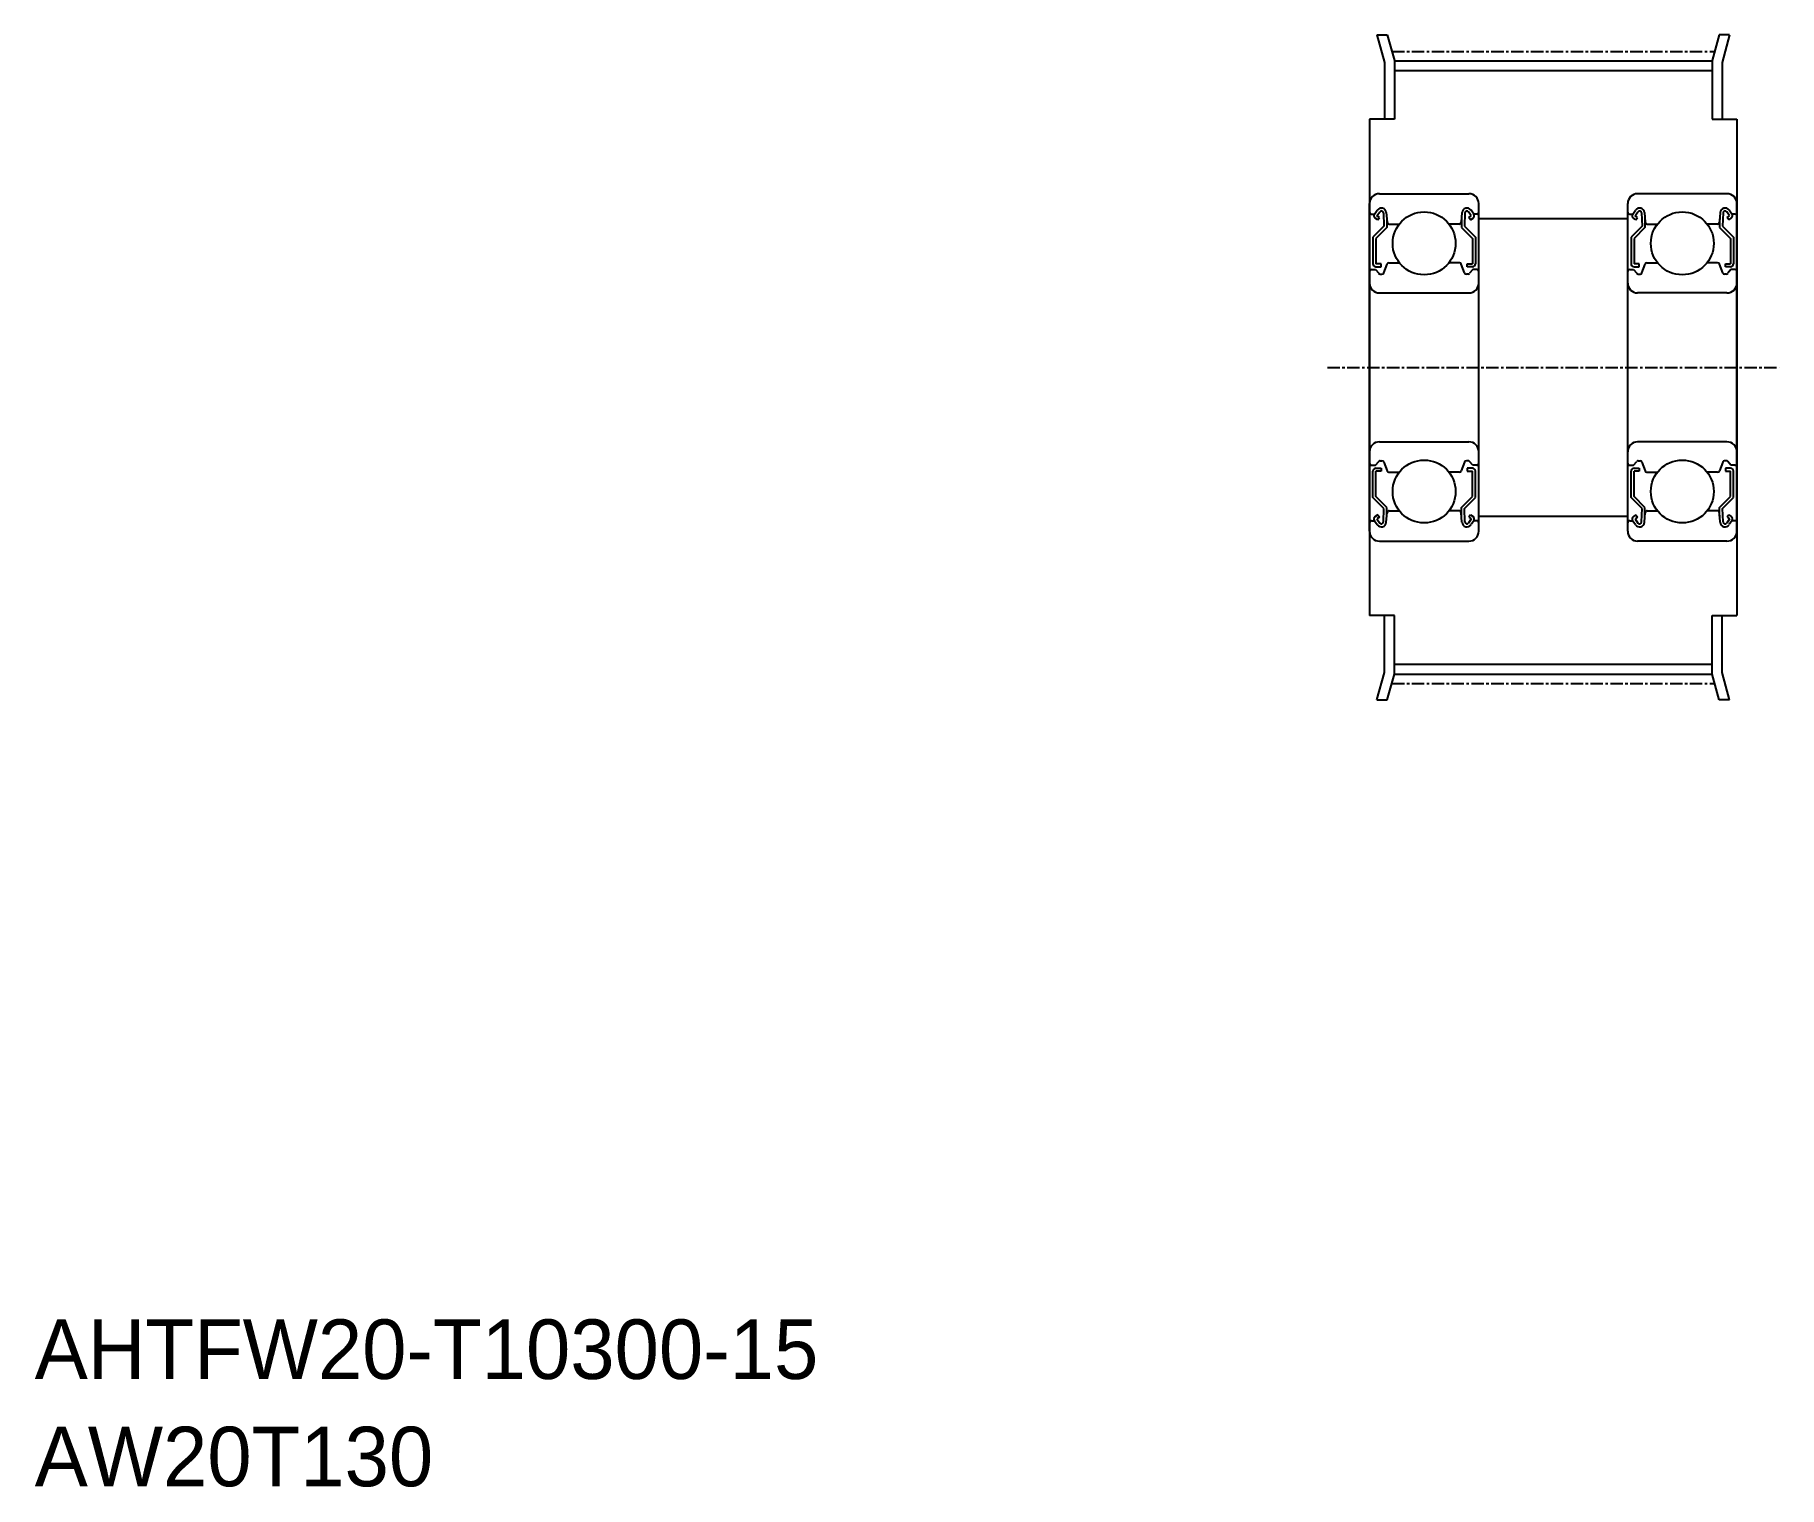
# Model space of a CAD drawing. Extents: x -286 to -110, y -61 to 85.
import ezdxf

# ---------------------------------------------------------------- set-up
doc = ezdxf.new("R2010")
doc.units = 0
doc.linetypes.add('CENTER', pattern=[2, 1.25, -0.25, 0.25, -0.25])
doc.layers.get('0').update_dxf_attribs({"linetype": 'CONTINUOUS'})
doc.layers.add('CENTER', color=1, linetype='CENTER')

msp = doc.modelspace()

# ---------------------------------------------------------------- linework, layer by layer
for p, q in [((-150.8, 85.41), (-150.05, 82.64)), ((-150.8, 85.41), (-149.77, 85.41)), ((-149.77, 85.41), (-149.05, 82.82)), ((-116.33, 85.41), (-117.05, 82.82)), ((-115.3, 85.41), (-116.33, 85.41)), ((-115.3, 85.41), (-116.05, 82.64)), ((-150.05, 82.64), (-150.05, 76.91)), ((-149.05, 82.82), (-149.05, 76.91)), ((-149.05, 82.81), (-117.05, 82.81)), ((-117.05, 82.82), (-117.05, 76.91)), ((-116.05, 82.64), (-116.05, 76.91)), ((-149.05, 81.82), (-117.05, 81.82)), ((-149.05, 76.91), (-151.55, 76.91)), ((-151.55, 76.91), (-151.55, 41.91)), ((-151.55, 76.91), (-151.55, 40.91)), ((-117.05, 76.91), (-114.55, 76.91)), ((-114.55, 76.91), (-114.55, 41.91)), ((-114.55, 76.91), (-114.55, 40.91)), ((-150.55, 69.41), (-141.55, 69.41)), ((-115.55, 69.41), (-124.55, 69.41)), ((-151.55, 35.41), (-151.55, 68.41)), ((-151.55, 66.91), (-151.55, 26.91)), ((-151.35, 67.36), (-151.05, 67.36)), ((-151.05, 67.36), (-150.77, 67.76)), ((-150.73, 66.77), (-150.98, 66.95)), ((-150.8, 67.19), (-150.52, 67.59)), ((-150.56, 67.02), (-150.8, 67.19)), ((-150.73, 66.77), (-150.56, 67.02)), ((-150.16, 67.49), (-150.11, 66.14)), ((-149.86, 67.52), (-149.78, 66.55)), ((-149.81, 66.88), (-149.81, 66.01)), ((-142.24, 67.52), (-142.32, 66.55)), ((-142.29, 66.88), (-142.29, 66.01)), ((-141.94, 67.49), (-141.99, 66.14)), ((-141.3, 67.19), (-141.58, 67.59)), ((-141.54, 67.02), (-141.3, 67.19)), ((-141.37, 66.77), (-141.54, 67.02)), ((-141.37, 66.77), (-141.12, 66.95)), ((-141.05, 67.36), (-141.33, 67.76)), ((-140.75, 67.36), (-141.05, 67.36)), ((-140.55, 35.41), (-140.55, 68.41)), ((-140.55, 66.91), (-125.55, 66.91)), ((-125.55, 35.41), (-125.55, 68.41)), ((-125.35, 67.36), (-125.05, 67.36)), ((-125.05, 67.36), (-124.77, 67.76)), ((-124.73, 66.77), (-124.98, 66.95)), ((-124.8, 67.19), (-124.52, 67.59)), ((-124.56, 67.02), (-124.8, 67.19)), ((-124.73, 66.77), (-124.56, 67.02)), ((-124.16, 67.49), (-124.11, 66.14)), ((-123.86, 67.52), (-123.78, 66.55)), ((-123.81, 66.88), (-123.81, 66.01)), ((-116.24, 67.52), (-116.32, 66.55)), ((-116.29, 66.88), (-116.29, 66.01)), ((-115.94, 67.49), (-115.99, 66.14)), ((-115.3, 67.19), (-115.58, 67.59)), ((-115.54, 67.02), (-115.3, 67.19)), ((-115.37, 66.77), (-115.54, 67.02)), ((-115.37, 66.77), (-115.12, 66.95)), ((-115.05, 67.36), (-115.33, 67.76)), ((-114.75, 67.36), (-115.05, 67.36)), ((-114.55, 35.41), (-114.55, 68.41)), ((-114.55, 66.91), (-114.55, 26.91)), ((-114.55, 66.91), (-114.55, 26.91)), ((-150.11, 66.14), (-151.21, 65.04)), ((-151.21, 65.04), (-151.21, 62.36)), ((-149.81, 66.01), (-150.91, 64.91)), ((-149.58, 66.36), (-148.56, 66.36)), ((-142.52, 66.36), (-143.54, 66.36)), ((-142.29, 66.01), (-141.19, 64.91)), ((-141.99, 66.14), (-140.89, 65.04)), ((-140.89, 65.04), (-140.89, 62.36)), ((-124.11, 66.14), (-125.21, 65.04)), ((-125.21, 65.04), (-125.21, 62.36)), ((-123.81, 66.01), (-124.91, 64.91)), ((-123.58, 66.36), (-122.56, 66.36)), ((-116.52, 66.36), (-117.54, 66.36)), ((-116.29, 66.01), (-115.19, 64.91)), ((-115.99, 66.14), (-114.89, 65.04)), ((-114.89, 65.04), (-114.89, 62.36)), ((-150.91, 64.91), (-150.91, 62.36)), ((-141.19, 64.91), (-141.19, 62.36)), ((-124.91, 64.91), (-124.91, 62.36)), ((-115.19, 64.91), (-115.19, 62.36)), ((-151.35, 61.76), (-150.95, 61.76)), ((-150.95, 61.76), (-150.63, 61.39)), ((-150.39, 62.36), (-150.91, 62.36)), ((-150.91, 62.06), (-150.39, 62.06)), ((-150.39, 62.06), (-150.39, 62.36)), ((-150.12, 61.45), (-149.79, 62.33)), ((-149.61, 62.46), (-148.56, 62.46)), ((-142.5, 62.46), (-143.54, 62.46)), ((-141.98, 61.45), (-142.31, 62.33)), ((-141.71, 62.06), (-141.71, 62.36)), ((-141.71, 62.36), (-141.19, 62.36)), ((-141.19, 62.06), (-141.71, 62.06)), ((-141.15, 61.76), (-141.47, 61.39)), ((-140.75, 61.76), (-141.15, 61.76)), ((-125.35, 61.76), (-124.95, 61.76)), ((-124.95, 61.76), (-124.63, 61.39)), ((-124.39, 62.36), (-124.91, 62.36)), ((-124.91, 62.06), (-124.39, 62.06)), ((-124.39, 62.06), (-124.39, 62.36)), ((-124.12, 61.45), (-123.79, 62.33)), ((-123.61, 62.46), (-122.56, 62.46)), ((-116.5, 62.46), (-117.54, 62.46)), ((-115.98, 61.45), (-116.31, 62.33)), ((-115.71, 62.06), (-115.71, 62.36)), ((-115.71, 62.36), (-115.19, 62.36)), ((-115.19, 62.06), (-115.71, 62.06)), ((-115.15, 61.76), (-115.47, 61.39)), ((-114.75, 61.76), (-115.15, 61.76)), ((-150.48, 61.31), (-150.3, 61.31)), ((-141.62, 61.31), (-141.8, 61.31)), ((-124.48, 61.31), (-124.3, 61.31)), ((-115.62, 61.31), (-115.8, 61.31)), ((-150.55, 59.41), (-141.55, 59.41)), ((-115.55, 59.41), (-124.55, 59.41)), ((-151.55, 51.91), (-151.55, 51.91)), ((-114.55, 51.91), (-114.55, 51.91)), ((-150.55, 44.41), (-141.55, 44.41)), ((-115.55, 44.41), (-124.55, 44.41)), ((-151.55, 43.66), (-151.55, 43.66)), ((-150.95, 42.06), (-150.63, 42.44)), ((-150.48, 42.51), (-150.3, 42.51)), ((-150.12, 42.38), (-149.79, 41.5)), ((-141.98, 42.38), (-142.31, 41.5)), ((-141.62, 42.51), (-141.8, 42.51)), ((-141.15, 42.06), (-141.47, 42.44)), ((-124.95, 42.06), (-124.63, 42.44)), ((-124.48, 42.51), (-124.3, 42.51)), ((-124.12, 42.38), (-123.79, 41.5)), ((-115.98, 42.38), (-116.31, 41.5)), ((-115.62, 42.51), (-115.8, 42.51)), ((-115.15, 42.06), (-115.47, 42.44)), ((-114.55, 43.66), (-114.55, 43.66)), ((-151.35, 42.06), (-150.95, 42.06)), ((-151.21, 38.79), (-151.21, 41.46)), ((-150.91, 41.76), (-150.39, 41.76)), ((-150.91, 38.91), (-150.91, 41.46)), ((-150.39, 41.46), (-150.91, 41.46)), ((-150.39, 41.76), (-150.39, 41.46)), ((-149.61, 41.36), (-148.56, 41.36)), ((-142.5, 41.36), (-143.54, 41.36)), ((-141.19, 41.76), (-141.71, 41.76)), ((-141.71, 41.76), (-141.71, 41.46)), ((-141.71, 41.46), (-141.19, 41.46)), ((-141.19, 38.91), (-141.19, 41.46)), ((-140.75, 42.06), (-141.15, 42.06)), ((-140.89, 38.79), (-140.89, 41.46)), ((-125.35, 42.06), (-124.95, 42.06)), ((-125.21, 38.79), (-125.21, 41.46)), ((-124.91, 41.76), (-124.39, 41.76)), ((-124.91, 38.91), (-124.91, 41.46)), ((-124.39, 41.46), (-124.91, 41.46)), ((-124.39, 41.76), (-124.39, 41.46)), ((-123.61, 41.36), (-122.56, 41.36)), ((-116.5, 41.36), (-117.54, 41.36)), ((-115.71, 41.76), (-115.71, 41.46)), ((-115.19, 41.76), (-115.71, 41.76)), ((-115.71, 41.46), (-115.19, 41.46)), ((-115.19, 38.91), (-115.19, 41.46)), ((-114.75, 42.06), (-115.15, 42.06)), ((-114.89, 38.79), (-114.89, 41.46)), ((-150.11, 37.69), (-151.21, 38.79)), ((-149.81, 37.81), (-150.91, 38.91)), ((-142.29, 37.81), (-141.19, 38.91)), ((-141.99, 37.69), (-140.89, 38.79)), ((-124.11, 37.69), (-125.21, 38.79)), ((-123.81, 37.81), (-124.91, 38.91)), ((-116.29, 37.81), (-115.19, 38.91)), ((-115.99, 37.69), (-114.89, 38.79)), ((-150.73, 37.05), (-150.98, 36.88)), ((-150.73, 37.05), (-150.56, 36.81)), ((-150.16, 36.34), (-150.11, 37.69)), ((-149.86, 36.31), (-149.78, 37.28)), ((-149.81, 36.94), (-149.81, 37.81)), ((-149.58, 37.46), (-148.56, 37.46)), ((-142.52, 37.46), (-143.54, 37.46)), ((-142.24, 36.31), (-142.32, 37.28)), ((-142.29, 36.94), (-142.29, 37.81)), ((-141.94, 36.34), (-141.99, 37.69)), ((-141.37, 37.05), (-141.54, 36.81)), ((-141.37, 37.05), (-141.12, 36.88)), ((-140.55, 36.91), (-125.55, 36.91)), ((-124.73, 37.05), (-124.98, 36.88)), ((-124.73, 37.05), (-124.56, 36.81)), ((-124.16, 36.34), (-124.11, 37.69)), ((-123.86, 36.31), (-123.78, 37.28)), ((-123.81, 36.94), (-123.81, 37.81)), ((-123.58, 37.46), (-122.56, 37.46)), ((-116.52, 37.46), (-117.54, 37.46)), ((-116.24, 36.31), (-116.32, 37.28)), ((-116.29, 36.94), (-116.29, 37.81)), ((-115.94, 36.34), (-115.99, 37.69)), ((-115.37, 37.05), (-115.54, 36.81)), ((-115.37, 37.05), (-115.12, 36.88)), ((-151.35, 36.46), (-151.05, 36.46)), ((-151.05, 36.46), (-150.77, 36.07)), ((-150.56, 36.81), (-150.8, 36.64)), ((-150.8, 36.64), (-150.52, 36.23)), ((-141.3, 36.64), (-141.58, 36.23)), ((-141.54, 36.81), (-141.3, 36.64)), ((-141.05, 36.46), (-141.33, 36.07)), ((-140.75, 36.46), (-141.05, 36.46)), ((-125.35, 36.46), (-125.05, 36.46)), ((-125.05, 36.46), (-124.77, 36.07)), ((-124.56, 36.81), (-124.8, 36.64)), ((-124.8, 36.64), (-124.52, 36.23)), ((-115.3, 36.64), (-115.58, 36.23)), ((-115.54, 36.81), (-115.3, 36.64)), ((-115.05, 36.46), (-115.33, 36.07)), ((-114.75, 36.46), (-115.05, 36.46)), ((-150.55, 34.41), (-141.55, 34.41)), ((-115.55, 34.41), (-124.55, 34.41)), ((-149.05, 26.91), (-151.55, 26.91)), ((-150.05, 21.19), (-150.05, 26.91)), ((-149.05, 21.01), (-149.05, 26.91)), ((-117.05, 26.91), (-114.55, 26.91)), ((-117.05, 21.01), (-117.05, 26.91)), ((-116.05, 21.19), (-116.05, 26.91)), ((-150.8, 18.41), (-150.05, 21.19)), ((-149.05, 22.01), (-117.05, 22.01)), ((-115.3, 18.41), (-116.05, 21.19)), ((-149.77, 18.41), (-149.05, 21.01)), ((-149.05, 21.01), (-117.05, 21.01)), ((-116.33, 18.41), (-117.05, 21.01)), ((-150.8, 18.41), (-149.77, 18.41)), ((-115.3, 18.41), (-116.33, 18.41))]:
    msp.add_line(p, q)
for centre in [(-146.05, 64.41), (-120.05, 64.41), (-146.05, 39.41), (-120.05, 39.41)]:
    msp.add_circle(centre, 3.17)
for centre, radius, start, end in [((-150.55, 68.41), 1, 90, 180), ((-141.55, 68.41), 1, 0, 90), ((-124.55, 68.41), 1, 90, 180), ((-115.55, 68.41), 1, 0, 90), ((-151.35, 67.56), 0.2, 180, 270), ((-150.81, 67.19), 0.3, 144.9356, 235.0377), ((-150.36, 67.47), 0.5, 5.065, 144.9356), ((-150.36, 67.48), 0.2, 2.1312, 144.9367), ((-141.74, 67.47), 0.5, 35.0644, 174.935), ((-141.74, 67.48), 0.2, 35.0633, 177.8688), ((-141.3, 67.19), 0.3, 304.9623, 35.0644), ((-140.75, 67.56), 0.2, 270, 0), ((-125.35, 67.56), 0.2, 180, 270), ((-124.81, 67.19), 0.3, 144.9356, 235.0377), ((-124.36, 67.47), 0.5, 5.065, 144.9356), ((-124.36, 67.48), 0.2, 2.1312, 144.9367), ((-115.74, 67.47), 0.5, 35.0644, 174.935), ((-115.74, 67.48), 0.2, 35.0633, 177.8688), ((-115.3, 67.19), 0.3, 304.9623, 35.0644), ((-114.75, 67.56), 0.2, 270, 0), ((-149.58, 66.56), 0.2, 185.065, 270), ((-142.52, 66.56), 0.2, 270, 354.935), ((-123.58, 66.56), 0.2, 185.065, 270), ((-116.52, 66.56), 0.2, 270, 354.935), ((-151.35, 61.56), 0.2, 90, 180), ((-150.91, 62.36), 0.3, 180, 270), ((-149.61, 62.26), 0.2, 90, 159.9703), ((-142.5, 62.26), 0.2, 20.0297, 90), ((-141.19, 62.36), 0.3, 270, 0), ((-140.75, 61.56), 0.2, 0, 90), ((-125.35, 61.56), 0.2, 90, 180), ((-124.91, 62.36), 0.3, 180, 270), ((-123.61, 62.26), 0.2, 90, 159.9703), ((-116.5, 62.26), 0.2, 20.0297, 90), ((-115.19, 62.36), 0.3, 270, 0), ((-114.75, 61.56), 0.2, 0, 90), ((-150.55, 60.41), 1, 180, 270), ((-150.48, 61.51), 0.2, 219.997, 270), ((-150.3, 61.51), 0.2, 270, 339.9703), ((-141.8, 61.51), 0.2, 200.0297, 270), ((-141.62, 61.51), 0.2, 270, 320.003), ((-141.55, 60.41), 1, 270, 0), ((-124.55, 60.41), 1, 180, 270), ((-124.48, 61.51), 0.2, 219.997, 270), ((-124.3, 61.51), 0.2, 270, 339.9703), ((-115.8, 61.51), 0.2, 200.0297, 270), ((-115.62, 61.51), 0.2, 270, 320.003), ((-115.55, 60.41), 1, 270, 0), ((-150.55, 43.41), 1, 90, 180), ((-141.55, 43.41), 1, 360, 90), ((-124.55, 43.41), 1, 90, 180), ((-115.55, 43.41), 1, 0, 90), ((-151.35, 42.26), 0.2, 180, 270), ((-150.48, 42.31), 0.2, 90, 140.003), ((-150.3, 42.31), 0.2, 20.0297, 90), ((-141.8, 42.31), 0.2, 90, 159.9703), ((-141.62, 42.31), 0.2, 39.997, 90), ((-140.75, 42.26), 0.2, 270, 0), ((-125.35, 42.26), 0.2, 180, 270), ((-124.48, 42.31), 0.2, 90, 140.003), ((-124.3, 42.31), 0.2, 20.0297, 90), ((-115.8, 42.31), 0.2, 90, 159.9703), ((-115.62, 42.31), 0.2, 39.997, 90), ((-114.75, 42.26), 0.2, 270, 0), ((-150.91, 41.46), 0.3, 90, 180), ((-149.61, 41.56), 0.2, 200.0297, 270), ((-142.5, 41.56), 0.2, 270, 339.9703), ((-141.19, 41.46), 0.3, 0, 90), ((-124.91, 41.46), 0.3, 90, 180), ((-123.61, 41.56), 0.2, 200.0297, 270), ((-116.5, 41.56), 0.2, 270, 339.9703), ((-115.19, 41.46), 0.3, 0, 90), ((-149.58, 37.26), 0.2, 90, 174.935), ((-142.52, 37.26), 0.2, 5.065, 90), ((-123.58, 37.26), 0.2, 90, 174.935), ((-116.52, 37.26), 0.2, 5.065, 90), ((-151.35, 36.26), 0.2, 90, 180), ((-150.55, 35.41), 1, 180, 270), ((-150.81, 36.64), 0.3, 124.9623, 215.0644), ((-150.36, 36.35), 0.5, 215.0644, 354.935), ((-150.36, 36.35), 0.2, 215.0633, 357.8688), ((-141.74, 36.35), 0.5, 185.065, 324.9356), ((-141.74, 36.35), 0.2, 182.1312, 324.9367), ((-141.55, 35.41), 1, 270, 360), ((-141.3, 36.64), 0.3, 324.9356, 55.0377), ((-140.75, 36.26), 0.2, 0, 90), ((-125.35, 36.26), 0.2, 90, 180), ((-124.55, 35.41), 1, 180, 270), ((-124.81, 36.64), 0.3, 124.9623, 215.0644), ((-124.36, 36.35), 0.5, 215.0644, 354.935), ((-124.36, 36.35), 0.2, 215.0633, 357.8688), ((-115.74, 36.35), 0.5, 185.065, 324.9356), ((-115.74, 36.35), 0.2, 182.1312, 324.9367), ((-115.55, 35.41), 1, 270, 0), ((-115.3, 36.64), 0.3, 324.9356, 55.0377), ((-114.75, 36.26), 0.2, 0, 90)]:
    msp.add_arc(centre, radius, start, end)
at = {"layer": 'CENTER', "color": 1, "linetype": 'CENTER'}
for p, q in [((-149.29, 83.74), (-116.81, 83.74)), ((-155.8, 51.91), (-110.3, 51.91)), ((-149.29, 20.08), (-116.81, 20.08))]:
    msp.add_line(p, q, dxfattribs=at)

# ---------------------------------------------------------------- texts
at = {"color": 7, "linetype": 'CONTINUOUS'}
for s, p in [('AHTFW20-T10300-15', (-285.99, -50)), ('AW20T130', (-285.99, -60.81))]:
    msp.add_text(s, height=6, dxfattribs=at).set_placement(p)

doc.saveas('drawing.dxf')
